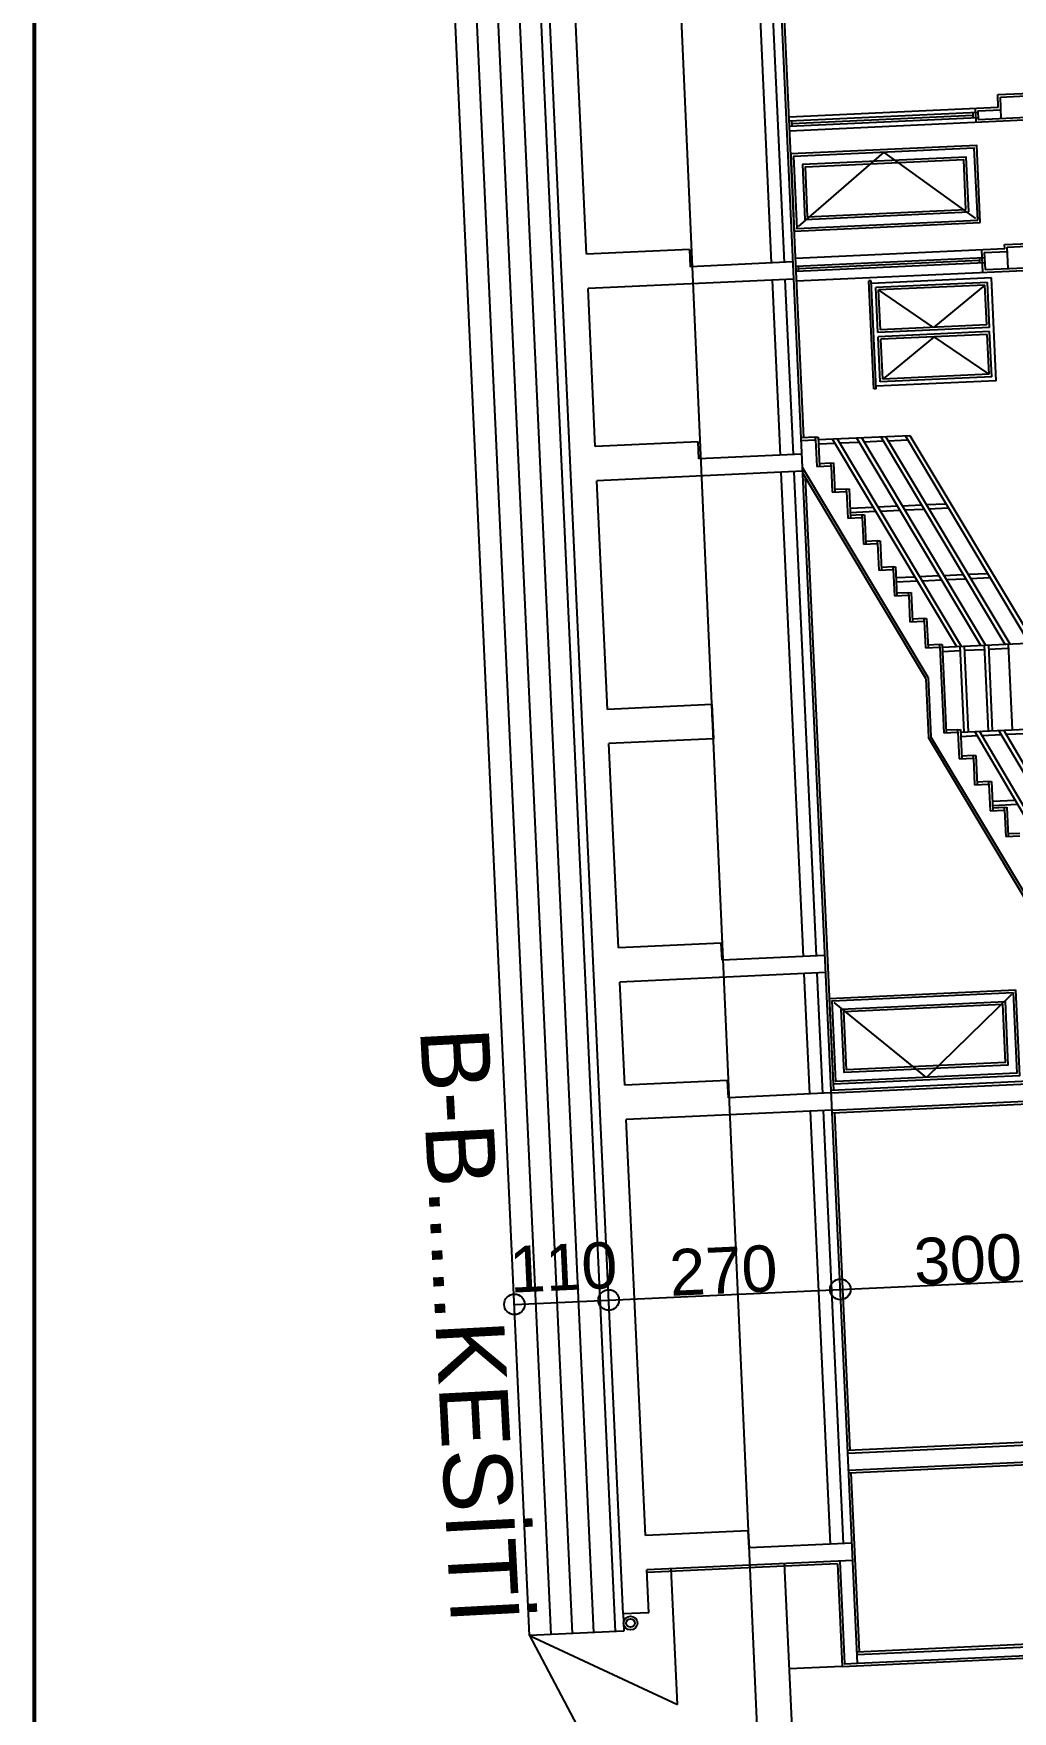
# Model space of a CAD drawing. Header units: centimetres. Extents: x 247352 to 270197, y -444050 to -441150.
# Drawn here: x 248360 to 248588, y -443680.9 to -443290 of the extents above; entities that cross this region are included whole.
import ezdxf

# ---------------------------------------------------------------- set-up
doc = ezdxf.new("R2010")
doc.units = ezdxf.units.CM
doc.layers.add('ROTAS-MIMARI-VAZIYET', color=8, linetype='Continuous')
doc.layers.add('ROTAS-PAFTA', color=144, linetype='Continuous')
doc.styles.add('ROTAS', font='arial.ttf')

msp = doc.modelspace()

# ---------------------------------------------------------------- linework, layer by layer
at = {"layer": 'ROTAS-MIMARI-VAZIYET'}
msp.add_line((248360.42, -444049.6), (248360.42, -441149.6), dxfattribs=at)
at = {"layer": 'ROTAS-MIMARI-VAZIYET', "ltscale": 0.03}
for p, q in [((248532.77, -443780.23), (248505.14, -443155.13)), ((248475.56, -443663.23), (248455.9, -443235.66)), ((248480.56, -443663), (248460.9, -443235.43)), ((248485.55, -443662.77), (248465.89, -443235.2)), ((248490.55, -443662.54), (248470.89, -443234.97)), ((248495.54, -443662.31), (248475.88, -443234.74)), ((248551.94, -443669.7), (248532.01, -443236.16)), ((248497.36, -443658.23), (248478.06, -443238.64)), ((248531.93, -443343.46), (248527.19, -443240.39)), ((248534.93, -443343.32), (248530.19, -443240.25)), ((248539.41, -443384.18), (248532.82, -443240.73)), ((248488.8, -443341.44), (248484.42, -443246.36)), ((248584.59, -443304.22), (248592.18, -443303.87)), ((248584.73, -443307.21), (248584.59, -443304.22)), ((248585.21, -443304.79), (248592.81, -443304.44)), ((248585.44, -443309.78), (248585.21, -443304.79)), ((248584.73, -443307.21), (248535.98, -443309.46)), ((248579.97, -443308.41), (248536.02, -443310.43)), ((248578.78, -443308.46), (248578.83, -443309.66)), ((248579.33, -443307.46), (248579.48, -443310.66)), ((248579.96, -443308.03), (248585.35, -443307.79)), ((248579.96, -443308.03), (248580.05, -443310.03)), ((248580.03, -443309.61), (248536.08, -443311.63)), ((248536.12, -443312.65), (248592.46, -443310.06)), ((248536.68, -443311.6), (248536.62, -443310.4)), ((248578.8, -443309.06), (248536.65, -443311)), ((248580.05, -443310.03), (248593.04, -443309.44)), ((248558.08, -443317.65), (248538.15, -443334.98)), ((248579.51, -443333.08), (248558.08, -443317.65)), ((248586.19, -443339.18), (248593.79, -443338.83)), ((248586.24, -443340.18), (248586.19, -443339.18)), ((248586.82, -443339.75), (248594.41, -443339.4)), ((248587.05, -443344.75), (248586.82, -443339.75)), ((248512.77, -443340.34), (248488.8, -443341.44)), ((248512.77, -443340.34), (248512.95, -443344.34)), ((248536.93, -443343.23), (248512.95, -443344.34)), ((248586.24, -443340.18), (248537.49, -443342.42)), ((248581.53, -443342.23), (248537.58, -443344.26)), ((248581.59, -443343.43), (248537.63, -443345.45)), ((248580.36, -443342.89), (248538.2, -443344.83)), ((248580.33, -443342.29), (248580.39, -443343.49)), ((248580.85, -443340.43), (248581.09, -443345.62)), ((248581.47, -443341), (248586.87, -443340.75)), ((248581.47, -443341), (248581.66, -443345)), ((248537.11, -443347.23), (248489.16, -443349.43)), ((248533.99, -443388.23), (248532.12, -443347.46)), ((248536.99, -443388.1), (248535.11, -443347.32)), ((248537.73, -443347.62), (248594.07, -443345.03)), ((248538.23, -443345.43), (248538.18, -443344.23)), ((248555.15, -443347.62), (248554.55, -443347.64)), ((248555.71, -443372.82), (248554.55, -443347.64)), ((248556.31, -443372.79), (248555.15, -443347.62)), ((248583.15, -443346.93), (248555.18, -443348.21)), ((248581.66, -443345), (248594.64, -443344.4)), ((248584.25, -443370.9), (248583.15, -443346.93)), ((248490.85, -443386.21), (248489.16, -443349.43)), ((248582.19, -443347.97), (248556.22, -443349.17)), ((248556.7, -443359.66), (248556.22, -443349.17)), ((248581.62, -443348.6), (248556.85, -443349.74)), ((248557.28, -443359.03), (248556.85, -443349.74)), ((248569.66, -443358.46), (248556.85, -443349.74)), ((248581.62, -443348.6), (248569.66, -443358.46)), ((248582.05, -443357.89), (248581.62, -443348.6)), ((248582.68, -443358.46), (248582.19, -443347.97)), ((248582.68, -443358.46), (248556.7, -443359.66)), ((248582.72, -443359.46), (248556.75, -443360.66)), ((248582.05, -443357.89), (248557.28, -443359.03)), ((248583.21, -443369.95), (248582.72, -443359.46)), ((248557.23, -443371.14), (248556.75, -443360.66)), ((248582.15, -443360.09), (248557.38, -443361.23)), ((248557.8, -443370.52), (248557.38, -443361.23)), ((248569.76, -443360.66), (248557.8, -443370.52)), ((248582.58, -443369.38), (248569.76, -443360.66)), ((248582.58, -443369.38), (248582.15, -443360.09)), ((248584.25, -443370.9), (248556.28, -443372.19)), ((248583.21, -443369.95), (248557.23, -443371.14)), ((248582.58, -443369.38), (248557.8, -443370.52)), ((248556.31, -443372.79), (248555.71, -443372.82)), ((248514.83, -443385.11), (248490.85, -443386.21)), ((248515.01, -443389.11), (248514.83, -443385.11)), ((248542.14, -443384.05), (248538.81, -443384.2)), ((248538.84, -443384.8), (248542.17, -443384.65)), ((248542.14, -443384.05), (248542.74, -443384.02)), ((248542.17, -443384.65), (248542.14, -443384.05)), ((248542.17, -443384.65), (248542.46, -443390.84)), ((248542.74, -443384.02), (248543.05, -443390.82)), ((248542.77, -443384.62), (248564.15, -443383.64)), ((248542.82, -443385.62), (248546.63, -443385.45)), ((248546.05, -443384.47), (248574.97, -443432.8)), ((248547.18, -443384.42), (248576.1, -443432.74)), ((248547.77, -443385.39), (248552.28, -443385.19)), ((248551.7, -443384.21), (248580.61, -443432.54)), ((248552.83, -443384.16), (248581.75, -443432.48)), ((248553.41, -443385.13), (248557.93, -443384.93)), ((248557.34, -443383.95), (248586.26, -443432.28)), ((248558.48, -443383.9), (248587.39, -443432.22)), ((248559.06, -443384.88), (248563.6, -443384.67)), ((248563.01, -443383.69), (248591.93, -443432.02)), ((248564.15, -443383.64), (248593.06, -443431.96)), ((248538.99, -443388), (248515.01, -443389.11)), ((248542.46, -443390.84), (248545.78, -443390.69)), ((248545.76, -443390.09), (248543.03, -443390.22)), ((248545.76, -443390.09), (248546.36, -443390.06)), ((248545.78, -443390.69), (248545.76, -443390.09)), ((248545.78, -443390.69), (248546.07, -443396.88)), ((248546.36, -443390.06), (248546.67, -443396.86)), ((248539.17, -443392), (248491.22, -443394.2)), ((248493.67, -443447.46), (248491.22, -443394.2)), ((248539.36, -443505.05), (248534.18, -443392.23)), ((248542.36, -443504.91), (248537.17, -443392.09)), ((248568.41, -443440.06), (248539.13, -443391.13)), ((248567.82, -443440.24), (248539.19, -443392.4)), ((248546.4, -443536.22), (248539.84, -443393.49)), ((248546.07, -443396.88), (248549.4, -443396.73)), ((248549.37, -443396.13), (248546.64, -443396.26)), ((248549.37, -443396.13), (248549.97, -443396.1)), ((248549.4, -443396.73), (248549.37, -443396.13)), ((248549.4, -443396.73), (248549.68, -443402.93)), ((248549.97, -443396.1), (248550.28, -443402.9)), ((248550.18, -443400.58), (248555.54, -443400.33)), ((248550.22, -443401.58), (248556.12, -443401.31)), ((248552.99, -443402.17), (248550.26, -443402.3)), ((248552.99, -443402.17), (248553.59, -443402.14)), ((248553.01, -443402.77), (248552.99, -443402.17)), ((248553.59, -443402.14), (248553.9, -443408.94)), ((248556.67, -443400.28), (248561.19, -443400.07)), ((248557.26, -443401.25), (248561.77, -443401.05)), ((248562.32, -443400.02), (248566.83, -443399.81)), ((248562.9, -443400.99), (248567.42, -443400.79)), ((248567.97, -443399.76), (248572.5, -443399.55)), ((248568.55, -443400.73), (248573.09, -443400.53)), ((248549.68, -443402.93), (248553.01, -443402.77)), ((248553.01, -443402.77), (248553.3, -443408.97)), ((248553.3, -443408.97), (248556.63, -443408.81)), ((248556.6, -443408.21), (248553.87, -443408.34)), ((248556.6, -443408.21), (248557.2, -443408.19)), ((248556.63, -443408.81), (248556.6, -443408.21)), ((248556.63, -443408.81), (248556.91, -443415.01)), ((248557.2, -443408.19), (248557.51, -443414.98)), ((248560.22, -443414.25), (248557.49, -443414.38)), ((248560.22, -443414.25), (248560.82, -443414.23)), ((248560.24, -443414.85), (248560.22, -443414.25)), ((248560.82, -443414.23), (248561.13, -443421.02)), ((248556.91, -443415.01), (248560.24, -443414.85)), ((248560.24, -443414.85), (248560.53, -443421.05)), ((248560.93, -443416.76), (248565.25, -443416.56)), ((248560.98, -443417.76), (248565.84, -443417.54)), ((248566.39, -443416.51), (248570.9, -443416.3)), ((248566.97, -443417.49), (248571.48, -443417.28)), ((248572.03, -443416.25), (248576.55, -443416.04)), ((248572.62, -443417.23), (248577.13, -443417.02)), ((248577.68, -443415.99), (248582.31, -443415.78)), ((248578.26, -443416.97), (248582.8, -443416.76)), ((248560.53, -443421.05), (248563.86, -443420.89)), ((248563.83, -443420.29), (248561.1, -443420.42)), ((248563.83, -443420.29), (248564.43, -443420.27)), ((248563.86, -443420.89), (248563.83, -443420.29)), ((248563.86, -443420.89), (248564.14, -443427.09)), ((248564.43, -443420.27), (248564.74, -443427.06)), ((248564.14, -443427.09), (248567.47, -443426.93)), ((248567.44, -443426.33), (248564.71, -443426.46)), ((248567.44, -443426.33), (248568.04, -443426.31)), ((248567.47, -443426.93), (248567.44, -443426.33)), ((248567.47, -443426.93), (248567.76, -443433.13)), ((248568.04, -443426.31), (248568.36, -443433.1)), ((248567.76, -443433.13), (248571.09, -443432.97)), ((248571.06, -443432.37), (248568.33, -443432.5)), ((248571.06, -443432.37), (248571.66, -443432.35)), ((248571.09, -443432.97), (248571.06, -443432.37)), ((248571.09, -443432.97), (248572.01, -443452.95)), ((248571.66, -443432.35), (248572.61, -443452.92)), ((248571.69, -443432.95), (248593.06, -443431.96)), ((248571.73, -443433.95), (248575.82, -443433.76)), ((248575.78, -443432.76), (248576.7, -443452.74)), ((248576.78, -443432.71), (248577.7, -443452.69)), ((248576.82, -443433.71), (248581.47, -443433.5)), ((248581.42, -443432.5), (248582.34, -443452.48)), ((248582.42, -443432.45), (248583.34, -443452.43)), ((248582.47, -443433.45), (248587.12, -443433.24)), ((248587.07, -443432.24), (248587.99, -443452.22)), ((248567.82, -443440.24), (248568.45, -443454.02)), ((248568.41, -443440.06), (248569.04, -443453.84)), ((248518, -443446.34), (248493.67, -443447.46)), ((248518.18, -443450.34), (248518, -443446.34)), ((248518, -443446.34), (248518.37, -443454.33)), ((248572.01, -443452.95), (248575.34, -443452.8)), ((248575.31, -443452.2), (248572.58, -443452.33)), ((248575.31, -443452.2), (248575.91, -443452.17)), ((248575.34, -443452.8), (248575.31, -443452.2)), ((248575.34, -443452.8), (248575.62, -443458.99)), ((248575.91, -443452.17), (248576.22, -443458.97)), ((248575.93, -443452.77), (248592.98, -443451.99)), ((248608.21, -443501.94), (248579.25, -443452.62)), ((248579.82, -443453.59), (248579.25, -443452.62)), ((248609.34, -443501.89), (248580.37, -443452.57)), ((248580.95, -443453.54), (248585.46, -443453.33)), ((248613.85, -443501.68), (248584.89, -443452.36)), ((248614.98, -443501.63), (248586.02, -443452.31)), ((248586.59, -443453.28), (248591.11, -443453.08)), ((248518.37, -443454.33), (248494.04, -443455.45)), ((248496.23, -443503.03), (248494.04, -443455.45)), ((248596.49, -443500.88), (248568.45, -443454.02)), ((248597.52, -443501.43), (248569.04, -443453.84)), ((248575.98, -443453.77), (248579.82, -443453.59)), ((248575.62, -443458.99), (248578.95, -443458.84)), ((248578.92, -443458.24), (248576.19, -443458.37)), ((248578.92, -443458.24), (248579.52, -443458.21)), ((248578.95, -443458.84), (248578.92, -443458.24)), ((248578.95, -443458.84), (248579.23, -443465.03)), ((248579.52, -443458.21), (248579.83, -443465.01)), ((248579.23, -443465.03), (248582.56, -443464.88)), ((248582.54, -443464.28), (248579.81, -443464.41)), ((248582.54, -443464.28), (248583.14, -443464.25)), ((248582.56, -443464.88), (248582.54, -443464.28)), ((248582.56, -443464.88), (248582.85, -443471.07)), ((248583.14, -443464.25), (248583.45, -443471.05)), ((248583.35, -443468.86), (248588.64, -443468.61)), ((248582.85, -443471.07), (248586.18, -443470.92)), ((248583.39, -443469.86), (248589.21, -443469.59)), ((248586.15, -443470.32), (248583.42, -443470.45)), ((248586.15, -443470.32), (248586.75, -443470.29)), ((248586.18, -443470.92), (248586.15, -443470.32)), ((248586.18, -443470.92), (248586.46, -443477.11)), ((248586.75, -443470.29), (248587.06, -443477.09)), ((248589.77, -443476.36), (248587.04, -443476.49)), ((248586.46, -443477.11), (248589.79, -443476.96)), ((248520.2, -443501.92), (248496.23, -443503.03)), ((248520.38, -443505.92), (248520.2, -443501.92)), ((248544.36, -443504.82), (248520.38, -443505.92)), ((248544.54, -443508.81), (248496.59, -443511.02)), ((248497.7, -443535.05), (248496.59, -443511.02)), ((248540.84, -443537.07), (248539.55, -443509.04)), ((248543.83, -443536.94), (248542.54, -443508.9)), ((248567.99, -443533.22), (248546.47, -443515.79)), ((248587.82, -443513.89), (248567.99, -443533.22)), ((248521.67, -443533.95), (248497.7, -443535.05)), ((248521.86, -443537.95), (248521.67, -443533.95)), ((248602.14, -443533.65), (248545.8, -443536.24)), ((248545.83, -443536.84), (248602.77, -443534.23)), ((248545.83, -443536.84), (248521.86, -443537.95)), ((248546.02, -443540.84), (248595.96, -443538.54)), ((248546.04, -443541.44), (248591.77, -443539.34)), ((248546.02, -443540.84), (248498.07, -443543.04)), ((248502.52, -443639.97), (248498.07, -443543.04)), ((248545.66, -443641.99), (248541.02, -443541.07)), ((248548.66, -443641.85), (248544.02, -443540.93)), ((248550.26, -443620.13), (248546.64, -443541.41)), ((248472.02, -443586.1), (248782.69, -443571.82)), ((248606.6, -443617.54), (248549.66, -443620.16)), ((248549.69, -443620.75), (248607.23, -443618.11)), ((248549.87, -443624.75), (248607.41, -443622.1)), ((248549.9, -443625.35), (248606.84, -443622.73)), ((248552.42, -443667.08), (248550.5, -443625.32)), ((248526.5, -443638.87), (248502.52, -443639.97)), ((248526.68, -443642.86), (248526.5, -443638.87)), ((248526.5, -443638.87), (248526.68, -443642.86)), ((248550.66, -443641.76), (248526.68, -443642.86)), ((248550.84, -443645.76), (248502.89, -443647.96)), ((248503.35, -443657.95), (248502.89, -443647.96)), ((248534.88, -443647.09), (248502.92, -443648.56)), ((248510, -443679.34), (248508.54, -443647.7)), ((248534.86, -443646.49), (248539.61, -443749.84)), ((248547.27, -443646.52), (248534.88, -443647.09)), ((248503.35, -443657.95), (248497.36, -443658.23)), ((248497.36, -443658.23), (248497.54, -443662.22)), ((248497.54, -443662.22), (248475.56, -443663.23)), ((248475.56, -443663.23), (248536.99, -443780.03)), ((248475.56, -443663.23), (248510, -443679.34)), ((248608.76, -443664.49), (248551.82, -443667.11)), ((248551.85, -443667.71), (248608.79, -443665.09)), ((248548.37, -443670.47), (248535.99, -443671.04))]:
    msp.add_line(p, q, dxfattribs=at)
for points in [[(248580.55, -443334.03), (248579.73, -443316.05), (248536.37, -443318.05), (248537.2, -443336.03)], [(248579.93, -443333.46), (248579.15, -443316.68), (248537, -443318.62), (248537.77, -443335.4)], [(248577.84, -443331.56), (248577.25, -443318.77), (248539.09, -443320.52), (248539.68, -443333.31)], [(248577.21, -443330.98), (248576.68, -443319.4), (248539.72, -443321.1), (248540.25, -443332.68)], [(248588.77, -443512.85), (248589.69, -443532.82), (248546.34, -443534.82), (248545.42, -443514.84)], [(248588.2, -443513.47), (248589.07, -443532.25), (248546.91, -443534.19), (248546.05, -443515.41)], [(248586.3, -443515.56), (248586.98, -443530.35), (248548.82, -443532.1), (248548.14, -443517.32)], [(248585.73, -443516.19), (248586.35, -443529.77), (248549.39, -443531.47), (248548.76, -443517.89)]]:
    msp.add_lwpolyline(points, close=True, dxfattribs=at)
for points in [[(248547.27, -443646.52), (248548.37, -443670.47), (248738.37, -443661.73)], [(248547.84, -443645.9), (248548.94, -443669.84), (248551.94, -443669.7)], [(248551.94, -443669.7), (248611.88, -443666.95)]]:
    msp.add_lwpolyline(points, dxfattribs=at)
for centre, radius in [((248547.94, -443582.61), 2.4), ((248472.02, -443586.1), 2.4), ((248493.99, -443585.09), 2.4), ((248499.06, -443660.35), 1.6), ((248499.06, -443660.35), 1)]:
    msp.add_circle(centre, radius, dxfattribs=at)
at = {"layer": 'ROTAS-PAFTA'}
msp.add_line((248360, -444050), (248360, -441150), dxfattribs=at)
msp.add_lwpolyline([(248360, -444050), (250042, -444050), (250042, -441150), (248360, -441150)], close=True, dxfattribs=at)

# ---------------------------------------------------------------- texts
at = {"layer": 'ROTAS-MIMARI-VAZIYET', "ltscale": 0.03, "style": 'ROTAS'}
for s, insert, char_height, attachment_point, rotation in [('B-B.....KESİTİ', (248466, -443521.15), 16, 1, 273), ('\\A1;300', (248577.65, -443575.64), 10.8, 5, 2.6327), ('\\A1;110', (248483.41, -443577.5), 10.8, 5, 2.6327), ('\\A1;270', (248520.71, -443578.24), 10.8, 5, 2.6327)]:
    msp.add_mtext(s, dxfattribs=dict(at, insert=insert, char_height=char_height, attachment_point=attachment_point, rotation=rotation))

doc.saveas('drawing.dxf')
